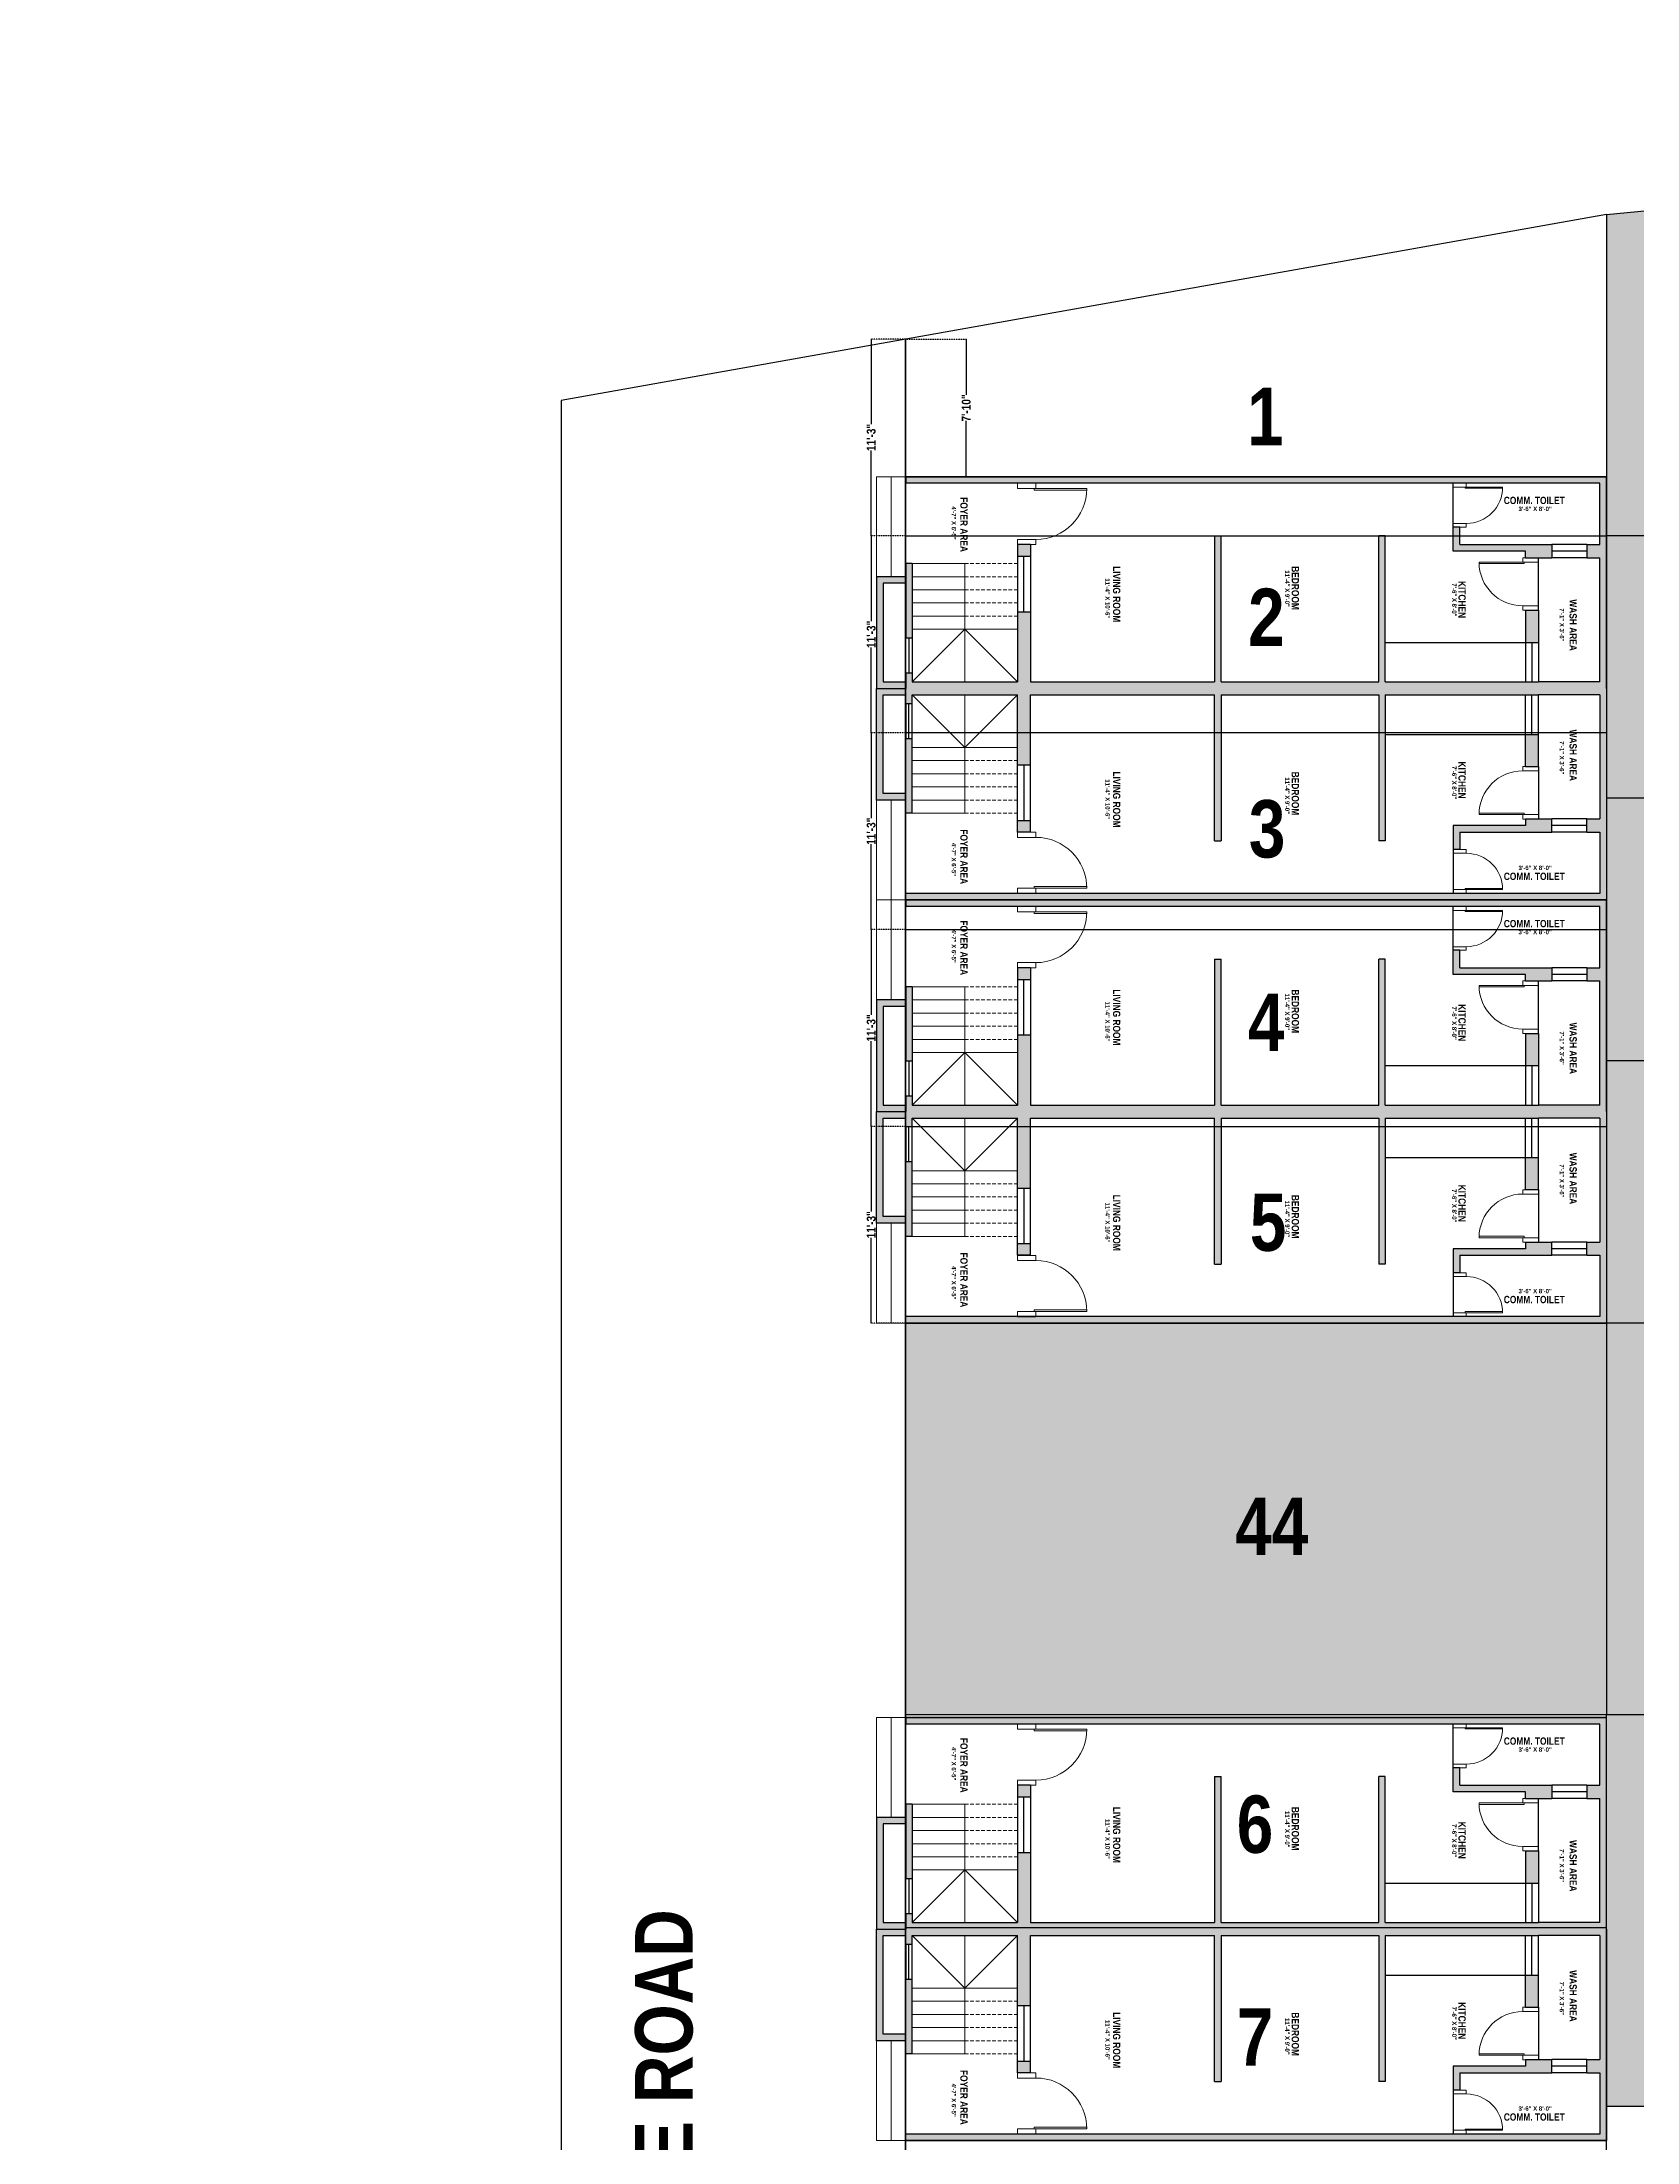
# Model space of a CAD drawing. Header units: inches. Extents: x 218041 to 238734, y -94371 to -86245.
# Drawn here: x 230632 to 231724, y -89728 to -88289 of the extents above; entities that cross this region are included whole.
import ezdxf

# ---------------------------------------------------------------- set-up
doc = ezdxf.new("R2010")
doc.units = ezdxf.units.IN
doc.header["$LTSCALE"] = 0.1
doc.header["$MEASUREMENT"] = 0
doc.header["$PDMODE"] = 35
doc.linetypes.add('DASHED2', pattern=[0.375, 0.25, -0.125])
for name, color, linetype in [('dimension', 5, 'Continuous'), ('H-EARTH', 7, 'Continuous'), ('TEXT', 250, 'Continuous')]:
    doc.layers.add(name, color=color, linetype=linetype)
for name, color, linetype, lineweight in [('dw', 33, 'Continuous', 15), ('my wall', 7, 'Continuous', 20), ('Wall', 250, 'Continuous', 30)]:
    doc.layers.add(name, color=color, linetype=linetype, lineweight=lineweight)
doc.layers.add('garden', color=7, linetype='Continuous', lineweight=13, true_color=0x2e8a0a)
doc.styles.get("Standard").update_dxf_attribs({"font": 'swisscb.ttf'})
doc.dimstyles.get("Standard").update_dxf_attribs({"dimtxt": 7, "dimasz": 7, "dimexe": 7, "dimexo": 7, "dimgap": 2, "dimtad": 0, "dimzin": 0, "dimdsep": 46, "dimlunit": 4, "dimtxsty": 'Standard', "dimblk": 'OBLIQUE', "dimcen": 0.09, "dimclrd": 256, "dimclre": 256, "dimclrt": 256, "dimadec": 1, "dimazin": 0, "dimtfac": 1, "dimtofl": 0, "dimtmove": 0, "dimatfit": 3, "dimldrblk": 'OBLIQUE', "dimfxl": 0, "dimfrac": 1, "dimtolj": 1, "dimtzin": 0, "dimlwd": 0, "dimlwe": 0, "dimarcsym": 0})

# ---------------------------------------------------------------- blocks, each defined once
blk = doc.blocks.new('FDGWRFWER')
at = {"layer": 'H-EARTH', "lineweight": -3}
h = blk.add_hatch(color=1, dxfattribs=at)
h.dxf.hatch_style = 1
h.paths.add_polyline_path([(231494.3, -86357.5), (231014.3, -86357.5), (231014.3, -86625.8), (231494.3, -86625.8)])
h.paths.add_polyline_path([(231974.3, -86357.5), (231494.3, -86357.5), (231494.3, -86625.8), (231974.3, -86625.8)])
h.paths.add_polyline_path([(231974.3, -86625.8), (231494.3, -86625.8), (231494.3, -86894.1), (231974.3, -86894.1)])
h.paths.add_polyline_path([(231974.3, -86177.7), (231494.3, -86177.7), (231494.3, -86357.5), (231974.3, -86357.5)])
h.paths.add_polyline_path([(231974.3, -85818), (231494.3, -85818), (231494.3, -85997.8), (231974.3, -85997.8)])
h.paths.add_polyline_path([(231974.3, -85997.8), (231494.3, -85997.8), (231494.3, -86177.7), (231974.3, -86177.7)])
h.paths.add_polyline_path([(231974.3, -85551.3), (231494.3, -85597.7), (231494.3, -85818), (231974.3, -85818)])
h.paths.add_polyline_path([(231228.5, -86538.6), (231300.5, -86538.6), (231300.5, -86456.2), (231228.5, -86456.2)], flags=24)
h.paths.add_polyline_path([(231717.6, -86535.3), (231789.5, -86535.3), (231789.5, -86452.9), (231717.6, -86452.9)], flags=24)
h.paths.add_polyline_path([(231717.6, -86802.9), (231789.5, -86802.9), (231789.5, -86720.5), (231717.6, -86720.5)], flags=24)
h.paths.add_polyline_path([(231717.6, -86300.9), (231789.5, -86300.9), (231789.5, -86218.4), (231717.6, -86218.4)], flags=24)
h.paths.add_polyline_path([(231717.6, -85953.3), (231789.5, -85953.3), (231789.5, -85870.8), (231717.6, -85870.8)], flags=24)
h.paths.add_polyline_path([(231717.6, -86126.9), (231789.5, -86126.9), (231789.5, -86044.4), (231717.6, -86044.4)], flags=24)
h.paths.add_polyline_path([(231717.6, -85735.1), (231789.5, -85735.1), (231789.5, -85652.7), (231717.6, -85652.7)], flags=24)
at = {"color": 5, "lineweight": 30}
for p, q in [((231014.3, -85818), (231494.3, -85818)), ((231014.3, -85952.8), (231494.3, -85952.8)), ((231014.3, -86087.7), (231494.3, -86087.7)), ((231014.3, -86222.6), (231494.3, -86222.6)), ((231494.5, -86771.7), (231014.5, -86771.7)), ((231494.6, -86917.6), (231014.6, -86917.6))]:
    blk.add_line(p, q, dxfattribs=at)
at = {"layer": 'dimension', "color": 5, "lineweight": 30}
for p, q in [((231494.3, -85597.7), (230778.3, -85725.1)), ((231494.3, -85597.7), (231494.3, -86625.8)), ((231014.3, -88273.1), (231014.3, -85683.1)), ((231014.3, -85997.8), (231014.3, -85683.1)), ((230778.3, -85725.1), (230778.3, -88273.1)), ((231974.3, -85818), (231494.3, -85818)), ((231014.3, -85997.8), (231014.3, -87073.9)), ((231974.3, -85997.8), (231494.3, -85997.8)), ((231974.3, -86177.7), (231494.3, -86177.7)), ((231974.3, -86357.5), (231014.3, -86357.5)), ((231494.3, -86625.8), (231014.3, -86625.8)), ((231494.3, -87073.9), (231494.3, -86625.8)), ((231974.3, -86625.8), (231494.3, -86625.8)), ((231974.3, -86894.1), (231494.3, -86894.1))]:
    blk.add_line(p, q, dxfattribs=at)
at = {"layer": 'dimension', "color": 5, "lineweight": -3}
blk.add_line((231014.3, -85683.1), (231014.3, -88273.1), dxfattribs=at)
at = {"layer": 'dimension', "color": 5, "lineweight": 30}
blk.add_lwpolyline([(231494.3, -85597.7), (232210.4, -85528.5)], dxfattribs=at)
at = {"layer": 'TEXT', "color": 18, "true_color": 0x000000, "attachment_point": 1}
for s, width, insert, char_height in [('1', 58.365, (231248.2, -85716.5), 39.3), ('2', 58.365, (231248.9, -85854.1), 39.3), ('3', 58.365, (231249.4, -85999), 39.3), ('4', 58.365, (231248.8, -86131.6), 39.3), ('5', 58.365, (231250.1, -86268.6), 39.3), ('44', 58.365, (231240.1, -86477), 39.34), ('6', 100.846, (231241.1, -86681.1), 39.3), ('7', 100.846, (231241.1, -86827), 39.3)]:
    blk.add_mtext_dynamic_manual_height_columns(s, width=width, gutter_width=0.489, heights=[0], dxfattribs=dict(at, insert=insert, char_height=char_height))
at = {"layer": 'TEXT', "color": 5, "insert": (230829, -87199.8), "char_height": 39.344, "attachment_point": 1, "rotation": 90}
blk.add_mtext_dynamic_manual_height_columns('6.00 MT WIDE ROAD', width=690.625, gutter_width=0.489, heights=[0], dxfattribs=at)
blk = doc.blocks.new('ZFASDF')
at = {"layer": 'dw'}
for p, q in [((231693.8, -88120.6), (231659.9, -88120.6)), ((231693.8, -88119.8), (231668.1, -88119.8)), ((231668.1, -88119.8), (231668.1, -88120.6))]:
    blk.add_line(p, q, dxfattribs=at)
for points in [[(231668.9, -88095.7), (231659.9, -88095.7), (231659.9, -88093.2), (231668.9, -88093.2)], [(231668.9, -88120.6), (231659.9, -88120.6), (231659.9, -88123.2), (231668.9, -88123.2)]]:
    blk.add_lwpolyline(points, close=True, dxfattribs=at)
blk.add_arc((231668.9, -88120.6), 24.9, 0, 90, dxfattribs=at)
blk = doc.blocks.new('GJRTYH')
at = {"lineweight": -3, "true_color": 0x636466, "transparency": 33554687}
h = blk.add_hatch(color=251, dxfattribs=at)
h.dxf.hatch_style = 1
h.paths.add_polyline_path([(237457.5, -92285.5), (237457.5, -92263.5), (237448.5, -92263.5), (237448.5, -92285.5)], flags=17)
h.paths.add_polyline_path([(237457.5, -92370.5), (237457.5, -92348.5), (237448.5, -92348.5), (237448.5, -92370.5)], flags=17)
h.paths.add_polyline_path([(237457.5, -92321.5), (237499.5, -92321.5), (237499.5, -92406.5), (237490.5, -92406.5), (237490.5, -92415.5), (237499.5, -92415.5), (237499.5, -92457.5), (237024, -92457.5), (237024, -92462), (237504, -92462), (237504, -92406.5), (237504, -92317), (237504, -92227.5), (237504, -92172), (237024, -92172), (237024, -92176.5), (237499.5, -92176.5), (237499.5, -92218.5), (237490.5, -92218.5), (237490.5, -92227.5), (237499.5, -92227.5), (237499.5, -92312.5), (237457.5, -92312.5), (237352.5, -92312.5), (237352.5, -92212.5), (237348, -92212.5), (237348, -92312.5), (237240, -92312.5), (237240, -92212.5), (237235.5, -92212.5), (237235.5, -92312.5), (237109.5, -92312.5), (237109.5, -92264.5), (237100.5, -92264.5), (237100.5, -92312.5), (237028.5, -92312.5), (237028.5, -92306.5), (237024, -92306.5), (237024, -92317), (237024, -92327.5), (237028.5, -92327.5), (237028.5, -92321.5), (237100.5, -92321.5), (237100.5, -92369.5), (237109.5, -92369.5), (237109.5, -92321.5), (237235.5, -92321.5), (237235.5, -92421.5), (237240, -92421.5), (237240, -92321.5), (237348, -92321.5), (237348, -92421.5), (237352.5, -92421.5), (237352.5, -92321.5)])
h.paths.add_polyline_path([(237466.5, -92227.5), (237466.5, -92218.5), (237403.5, -92218.5), (237403.5, -92206.5), (237399, -92206.5), (237399, -92223), (237448.5, -92223), (237448.5, -92227.5)], flags=17)
h.paths.add_polyline_path([(237466.5, -92415.5), (237466.5, -92406.5), (237448.5, -92406.5), (237448.5, -92411), (237399, -92411), (237399, -92427.5), (237403.5, -92427.5), (237403.5, -92415.5)], flags=17)
h.paths.add_polyline_path([(237109.5, -92415.5), (237109.5, -92407.5), (237100.5, -92407.5), (237100.5, -92415.5)], flags=17)
h.paths.add_polyline_path([(237109.5, -92226.5), (237109.5, -92218.5), (237100.5, -92218.5), (237100.5, -92226.5)], flags=17)
h.paths.add_polyline_path([(237028.5, -92282.5), (237028.5, -92231.5), (237024, -92231.5), (237024, -92240.5), (237024, -92282.5)], flags=17)
h.paths.add_polyline_path([(237028.5, -92402.5), (237028.5, -92351.5), (237024, -92351.5), (237024, -92402.5)], flags=17)
at = {"layer": 'garden', "lineweight": 0, "true_color": 0xd7c2ad}
h = blk.add_hatch(color=9, dxfattribs=at)
h.dxf.hatch_style = 1
h.paths.add_polyline_path([(237024, -92317), (237024, -92312.5), (237008.5, -92312.5), (237008.5, -92245), (237024, -92245), (237024, -92240.5), (237004, -92240.5), (237004, -92317)])
h.paths.add_polyline_path([(237024, -92393.5), (237024, -92389), (237008.5, -92389), (237008.5, -92321.5), (237024, -92321.5), (237024, -92317), (237004, -92317), (237004, -92393.5)])
at = {"lineweight": -3}
for p, q in [((237399, -92206.5), (237399, -92176.5)), ((237457.5, -92263.5), (237457.5, -92227.5)), ((237352.5, -92285.5), (237448.5, -92285.5)), ((237352.5, -92348.5), (237448.5, -92348.5)), ((237457.5, -92370.5), (237457.5, -92406.5)), ((237399, -92427.5), (237399, -92457.5))]:
    blk.add_line(p, q, dxfattribs=at)
at = {"color": 5}
for p, q in [((237490.5, -92218.5), (237466.5, -92218.5)), ((237490.5, -92223), (237466.5, -92223)), ((237100.5, -92226.5), (237100.5, -92264.5)), ((237105, -92264.5), (237105, -92226.5)), ((237109.5, -92226.5), (237109.5, -92264.5)), ((237490.5, -92227.5), (237466.5, -92227.5)), ((237024, -92306.5), (237024, -92282.5)), ((237026.2, -92282.5), (237026.2, -92306.5)), ((237028.5, -92282.5), (237028.5, -92306.5)), ((237448.5, -92285.5), (237448.5, -92312.5)), ((237453, -92285.5), (237453, -92312.5)), ((237457.5, -92285.5), (237457.5, -92312.5)), ((237448.5, -92348.5), (237448.5, -92321.5)), ((237453, -92348.5), (237453, -92321.5)), ((237457.5, -92348.5), (237457.5, -92321.5)), ((237024, -92327.5), (237024, -92351.5)), ((237026.2, -92351.5), (237026.2, -92327.5)), ((237028.5, -92351.5), (237028.5, -92327.5)), ((237100.5, -92407.5), (237100.5, -92369.5)), ((237105, -92369.5), (237105, -92407.5)), ((237109.5, -92407.5), (237109.5, -92369.5)), ((237490.5, -92406.5), (237466.5, -92406.5)), ((237490.5, -92411), (237466.5, -92411)), ((237490.5, -92415.5), (237466.5, -92415.5))]:
    blk.add_line(p, q, dxfattribs=at)
at = {"lineweight": -3}
for points in [[(237024, -92240.5), (237004, -92240.5), (237004, -92317), (237024, -92317)], [(237024, -92245), (237008.5, -92245), (237008.5, -92312.5), (237024, -92312.5)], [(237024, -92393.5), (237004, -92393.5), (237004, -92317), (237024, -92317)], [(237024, -92389), (237008.5, -92389), (237008.5, -92321.5), (237024, -92321.5)]]:
    blk.add_lwpolyline(points, dxfattribs=at)
at = {"layer": 'my wall'}
for p, q in [((237004, -92240.5), (237004, -92172)), ((237024, -92172), (237004, -92172)), ((237014, -92240.5), (237014, -92172)), ((237024, -92240.5), (237024, -92172)), ((237028.5, -92231.5), (237064.5, -92231.5)), ((237064.5, -92276.5), (237064.5, -92231.5)), ((237024, -92240.5), (237004, -92240.5)), ((237028.5, -92240.5), (237064.5, -92240.5)), ((237028.5, -92249.5), (237064.5, -92249.5)), ((237028.5, -92258.5), (237064.5, -92258.5)), ((237028.5, -92267.5), (237064.5, -92267.5)), ((237028.5, -92276.5), (237100.5, -92276.5)), ((237064.5, -92276.5), (237028.5, -92312.5)), ((237064.5, -92276.5), (237064.5, -92312.5)), ((237064.5, -92276.5), (237100.5, -92312.5)), ((237064.5, -92357.5), (237028.5, -92321.5)), ((237064.5, -92357.5), (237064.5, -92321.5)), ((237064.5, -92357.5), (237100.5, -92321.5)), ((237028.5, -92357.5), (237100.5, -92357.5)), ((237028.5, -92366.5), (237064.5, -92366.5)), ((237064.5, -92357.5), (237064.5, -92402.5)), ((237028.5, -92375.5), (237064.5, -92375.5)), ((237004, -92393.5), (237004, -92462)), ((237024, -92393.5), (237004, -92393.5)), ((237014, -92393.5), (237014, -92462)), ((237024, -92393.5), (237024, -92462)), ((237028.5, -92384.5), (237064.5, -92384.5)), ((237028.5, -92393.5), (237064.5, -92393.5)), ((237028.5, -92402.5), (237064.5, -92402.5)), ((237024, -92462), (237004, -92462))]:
    blk.add_line(p, q, dxfattribs=at)
at = {"layer": 'my wall', "linetype": 'DASHED2', "ltscale": 100}
for p, q in [((237064.5, -92231.5), (237100.5, -92231.5)), ((237064.5, -92240.5), (237100.5, -92240.5)), ((237064.5, -92249.5), (237100.5, -92249.5)), ((237064.5, -92258.5), (237100.5, -92258.5)), ((237064.5, -92267.5), (237100.5, -92267.5)), ((237064.5, -92366.5), (237100.5, -92366.5)), ((237064.5, -92375.5), (237100.5, -92375.5)), ((237064.5, -92384.5), (237100.5, -92384.5)), ((237064.5, -92393.5), (237100.5, -92393.5)), ((237064.5, -92402.5), (237100.5, -92402.5))]:
    blk.add_line(p, q, dxfattribs=at)
at = {"layer": 'Wall', "lineweight": 30}
for p, q in [((237024, -92172), (237024, -92176.5)), ((237024, -92172), (237504, -92172)), ((237504, -92172), (237024, -92172)), ((237499.5, -92176.5), (237024, -92176.5)), ((237499.5, -92218.5), (237499.5, -92176.5)), ((237504, -92227.5), (237504, -92172)), ((237403.5, -92206.5), (237399, -92206.5)), ((237399, -92223), (237399, -92206.5)), ((237403.5, -92218.5), (237403.5, -92206.5)), ((237100.5, -92218.5), (237100.5, -92226.5)), ((237109.5, -92218.5), (237100.5, -92218.5)), ((237109.5, -92218.5), (237109.5, -92226.5)), ((237235.5, -92212.5), (237235.5, -92312.5)), ((237235.5, -92212.5), (237240, -92212.5)), ((237240, -92312.5), (237240, -92212.5)), ((237352.5, -92212.5), (237348, -92212.5)), ((237348, -92312.5), (237348, -92212.5)), ((237352.5, -92312.5), (237352.5, -92212.5)), ((237448.5, -92223), (237399, -92223)), ((237403.5, -92218.5), (237466.5, -92218.5)), ((237448.5, -92227.5), (237448.5, -92223)), ((237466.5, -92218.5), (237466.5, -92227.5)), ((237490.5, -92218.5), (237490.5, -92227.5)), ((237490.5, -92218.5), (237499.5, -92218.5)), ((237024, -92231.5), (237024, -92282.5)), ((237028.5, -92231.5), (237024, -92231.5)), ((237028.5, -92231.5), (237028.5, -92282.5)), ((237100.5, -92226.5), (237109.5, -92226.5)), ((237448.5, -92227.5), (237466.5, -92227.5)), ((237490.5, -92227.5), (237499.5, -92227.5)), ((237499.5, -92312.5), (237499.5, -92227.5)), ((237504, -92317), (237504, -92227.5)), ((237100.5, -92264.5), (237109.5, -92264.5)), ((237100.5, -92264.5), (237100.5, -92312.5)), ((237109.5, -92264.5), (237109.5, -92312.5)), ((237448.5, -92263.5), (237457.5, -92263.5)), ((237448.5, -92263.5), (237448.5, -92285.5)), ((237457.5, -92263.5), (237457.5, -92285.5)), ((237028.5, -92282.5), (237024, -92282.5)), ((237448.5, -92285.5), (237457.5, -92285.5)), ((237024, -92306.5), (237024, -92317)), ((237028.5, -92306.5), (237024, -92306.5)), ((237028.5, -92306.5), (237028.5, -92312.5)), ((237024, -92327.5), (237024, -92317)), ((237028.5, -92312.5), (237100.5, -92312.5)), ((237028.5, -92327.5), (237028.5, -92321.5)), ((237028.5, -92321.5), (237100.5, -92321.5)), ((237100.5, -92369.5), (237100.5, -92321.5)), ((237109.5, -92312.5), (237235.5, -92312.5)), ((237109.5, -92369.5), (237109.5, -92321.5)), ((237109.5, -92321.5), (237235.5, -92321.5)), ((237235.5, -92421.5), (237235.5, -92321.5)), ((237240, -92312.5), (237348, -92312.5)), ((237240, -92321.5), (237240, -92421.5)), ((237240, -92321.5), (237348, -92321.5)), ((237348, -92321.5), (237348, -92421.5)), ((237352.5, -92312.5), (237457.5, -92312.5)), ((237352.5, -92321.5), (237352.5, -92421.5)), ((237352.5, -92321.5), (237457.5, -92321.5)), ((237499.5, -92312.5), (237457.5, -92312.5)), ((237499.5, -92321.5), (237457.5, -92321.5)), ((237499.5, -92321.5), (237499.5, -92406.5)), ((237504, -92317), (237504, -92406.5)), ((237028.5, -92327.5), (237024, -92327.5)), ((237024, -92402.5), (237024, -92351.5)), ((237028.5, -92351.5), (237024, -92351.5)), ((237028.5, -92402.5), (237028.5, -92351.5)), ((237448.5, -92348.5), (237457.5, -92348.5)), ((237448.5, -92370.5), (237448.5, -92348.5)), ((237457.5, -92370.5), (237457.5, -92348.5)), ((237100.5, -92369.5), (237109.5, -92369.5)), ((237448.5, -92370.5), (237457.5, -92370.5)), ((237028.5, -92402.5), (237024, -92402.5)), ((237100.5, -92407.5), (237109.5, -92407.5)), ((237100.5, -92415.5), (237100.5, -92407.5)), ((237109.5, -92415.5), (237109.5, -92407.5)), ((237448.5, -92411), (237399, -92411)), ((237399, -92411), (237399, -92427.5)), ((237448.5, -92406.5), (237466.5, -92406.5)), ((237448.5, -92406.5), (237448.5, -92411)), ((237466.5, -92415.5), (237466.5, -92406.5)), ((237490.5, -92415.5), (237490.5, -92406.5)), ((237490.5, -92406.5), (237499.5, -92406.5)), ((237504, -92406.5), (237504, -92462)), ((237109.5, -92415.5), (237100.5, -92415.5)), ((237235.5, -92421.5), (237240, -92421.5)), ((237352.5, -92421.5), (237348, -92421.5)), ((237403.5, -92415.5), (237466.5, -92415.5)), ((237403.5, -92415.5), (237403.5, -92427.5)), ((237490.5, -92415.5), (237499.5, -92415.5)), ((237499.5, -92415.5), (237499.5, -92457.5)), ((237403.5, -92427.5), (237399, -92427.5)), ((237024, -92462), (237024, -92457.5)), ((237499.5, -92457.5), (237024, -92457.5)), ((237024, -92462), (237504, -92462)), ((237504, -92462), (237024, -92462))]:
    blk.add_line(p, q, dxfattribs=at)
at = {"layer": 'my wall', "rotation": 180}
for p, xscale, yscale, zscale in [((-87223.3, -215548.9), -1.399999999999774, 1.399999999999774, 1.399999999999774), ((515449.3, -197975.3), 1.200000000007567, 1.200000000007567, 1.200000000007567)]:
    blk.add_blockref('ZFASDF', p, dxfattribs=dict(at, xscale=xscale, yscale=yscale, zscale=zscale))
at = {"layer": 'my wall', "xscale": -1, "rotation": 180}
blk.add_blockref('ZFASDF', (5739.1, -180299.7), dxfattribs=at)
at = {"layer": 'my wall'}
for p, xscale, yscale, zscale in [((515449.3, 13341.3), -1.200000000007567, 1.200000000007567, 1.200000000007567), ((-87223.3, 30914.9), 1.399999999999774, 1.399999999999774, 1.399999999999774)]:
    blk.add_blockref('ZFASDF', p, dxfattribs=dict(at, xscale=xscale, yscale=yscale, zscale=zscale))
blk.add_blockref('ZFASDF', (5739.1, -4334.3), dxfattribs=at)
at = {"layer": 'TEXT', "ltscale": 1000}
for s, height, p in [('4\'-7" X 6\'-5"', 3, (237055.5, -92192.3)), ('FOYER AREA', 5, (237061.4, -92186)), ('LIVING ROOM', 5, (237166, -92233.2)), ('11\'-4" X 9\'-0"', 3, (237283.9, -92236.1)), ('BEDROOM', 5, (237288.4, -92233.3)), ('11\'-4" X 10\'-6"', 3, (237160.8, -92241.6)), ('7\'-6" X 8\'-0"', 3, (237398.3, -92245)), ('KITCHEN', 5, (237402.6, -92243.4)), ('7\'-1" X 3\'-6"', 3, (237472, -92262.1)), ('WASH AREA', 5, (237478.7, -92256)), ('7\'-1" X 3\'-6"', 3, (237472, -92353.1)), ('WASH AREA', 5, (237478.7, -92345.2)), ('KITCHEN', 5, (237402.6, -92367.1)), ('11\'-4" X 10\'-6"', 3, (237160.8, -92379.3)), ('LIVING ROOM', 5, (237166, -92373.9)), ('11\'-4" X 9\'-0"', 3, (237283.9, -92378)), ('BEDROOM', 5, (237288.4, -92374.1)), ('7\'-6" X 8\'-0"', 3, (237398.3, -92370.2)), ('4\'-7" X 6\'-5"', 3, (237055.5, -92422.9)), ('FOYER AREA', 5, (237061.4, -92413.6))]:
    blk.add_text(s, height=height, rotation=270, dxfattribs=at).set_placement(p)
for s, height, p in [('COMM. TOILET', 5, (237433.7, -92190.7)), ('3\'-6" X 8\'-0"', 3, (237443.8, -92195.5)), ('3\'-6" X 8\'-0"', 3, (237443.8, -92441.5)), ('COMM. TOILET', 5, (237433.7, -92448.3))]:
    blk.add_text(s, height=height, dxfattribs=at).set_placement(p)
blk = doc.blocks.new('_ArchTick')
at = {"color": 0, "linetype": 'ByBlock', "const_width": 0.15}
blk.add_lwpolyline([(-0.5, -0.5), (0.5, 0.5)], dxfattribs=at)
blk = doc.blocks.new('*D626')
at = {"linetype": 'DASHED2', "transparency": 16777216}
for p, q in [((231223.5, -89031.6), (231199.8, -89031.6)), ((231223.5, -89166.4), (231199.8, -89166.4))]:
    blk.add_line(p, q, dxfattribs=at)
at = {"transparency": 16777216}
for p, q in [((231199.9, -89031.6), (231199.9, -89090)), ((231199.9, -89166.5), (231199.9, -89108))]:
    blk.add_line(p, q, dxfattribs=at)
at = {"layer": 'Defpoints', "color": 0, "lineweight": -3, "transparency": 16777216}
for p in [(231199.9, -89031.6), (231223.5, -89031.6), (231223.5, -89166.4)]:
    blk.add_point(p, dxfattribs=at)
at = {"transparency": 16777216, "xscale": 0.125, "yscale": 0.125, "zscale": 0.125}
for p, rotation in [((231199.9, -89031.6), 90), ((231199.9, -89166.4), 270)]:
    blk.add_blockref('_ArchTick', p, dxfattribs=dict(at, rotation=rotation))
at = {"lineweight": -3, "transparency": 16777216, "insert": (231199.9, -89099), "char_height": 6, "attachment_point": 5, "rotation": 90}
blk.add_mtext('\\A1;11\'-3"', dxfattribs=at)
blk = doc.blocks.new('*D627')
at = {"linetype": 'DASHED2', "transparency": 16777216}
for p, q in [((231223.5, -88896.7), (231199.8, -88896.7)), ((231223.5, -89031.6), (231199.8, -89031.6))]:
    blk.add_line(p, q, dxfattribs=at)
at = {"transparency": 16777216}
for p, q in [((231199.9, -88896.7), (231199.9, -88955.2)), ((231199.9, -89031.6), (231199.9, -88973.1))]:
    blk.add_line(p, q, dxfattribs=at)
at = {"layer": 'Defpoints', "color": 0, "lineweight": -3, "transparency": 16777216}
for p in [(231199.9, -88896.7), (231223.5, -88896.7), (231223.5, -89031.6)]:
    blk.add_point(p, dxfattribs=at)
at = {"transparency": 16777216, "xscale": 0.125, "yscale": 0.125, "zscale": 0.125}
for p, rotation in [((231199.9, -88896.7), 90), ((231199.9, -89031.6), 270)]:
    blk.add_blockref('_ArchTick', p, dxfattribs=dict(at, rotation=rotation))
at = {"lineweight": -3, "transparency": 16777216, "insert": (231199.9, -88964.1), "char_height": 6, "attachment_point": 5, "rotation": 90}
blk.add_mtext('\\A1;11\'-3"', dxfattribs=at)
blk = doc.blocks.new('*D628')
at = {"linetype": 'DASHED2', "transparency": 16777216}
for p, q in [((231223.5, -88761.8), (231199.8, -88761.8)), ((231223.5, -88896.7), (231199.8, -88896.7))]:
    blk.add_line(p, q, dxfattribs=at)
at = {"transparency": 16777216}
for p, q in [((231199.9, -88761.8), (231199.9, -88820.3)), ((231199.9, -88896.7), (231199.9, -88838.2))]:
    blk.add_line(p, q, dxfattribs=at)
at = {"layer": 'Defpoints', "color": 0, "lineweight": -3, "transparency": 16777216}
for p in [(231199.9, -88761.8), (231223.5, -88761.8), (231223.5, -88896.7)]:
    blk.add_point(p, dxfattribs=at)
at = {"transparency": 16777216, "xscale": 0.125, "yscale": 0.125, "zscale": 0.125}
for p, rotation in [((231199.9, -88761.8), 90), ((231199.9, -88896.7), 270)]:
    blk.add_blockref('_ArchTick', p, dxfattribs=dict(at, rotation=rotation))
at = {"lineweight": -3, "transparency": 16777216, "insert": (231199.9, -88829.3), "char_height": 6, "attachment_point": 5, "rotation": 90}
blk.add_mtext('\\A1;11\'-3"', dxfattribs=at)
blk = doc.blocks.new('*D629')
at = {"linetype": 'DASHED2', "transparency": 16777216}
for p, q in [((231223.5, -88626.9), (231199.8, -88626.9)), ((231223.5, -88761.8), (231199.8, -88761.8))]:
    blk.add_line(p, q, dxfattribs=at)
at = {"transparency": 16777216}
for p, q in [((231199.9, -88626.9), (231199.9, -88685.4)), ((231199.9, -88761.8), (231199.9, -88703.4))]:
    blk.add_line(p, q, dxfattribs=at)
at = {"layer": 'Defpoints', "color": 0, "lineweight": -3, "transparency": 16777216}
for p in [(231199.9, -88626.9), (231223.5, -88626.9), (231223.5, -88761.8)]:
    blk.add_point(p, dxfattribs=at)
at = {"transparency": 16777216, "xscale": 0.125, "yscale": 0.125, "zscale": 0.125}
for p, rotation in [((231199.9, -88626.9), 90), ((231199.9, -88761.8), 270)]:
    blk.add_blockref('_ArchTick', p, dxfattribs=dict(at, rotation=rotation))
at = {"lineweight": -3, "transparency": 16777216, "insert": (231199.9, -88694.4), "char_height": 6, "attachment_point": 5, "rotation": 90}
blk.add_mtext('\\A1;11\'-3"', dxfattribs=at)
blk = doc.blocks.new('*D630')
at = {"linetype": 'DASHED2', "transparency": 16777216}
for p, q in [((231223.5, -88492.1), (231199.8, -88492.1)), ((231223.5, -88626.9), (231199.8, -88626.9))]:
    blk.add_line(p, q, dxfattribs=at)
at = {"transparency": 16777216}
for p, q in [((231199.9, -88492.1), (231199.9, -88550.5)), ((231199.9, -88627), (231199.9, -88568.5))]:
    blk.add_line(p, q, dxfattribs=at)
at = {"layer": 'Defpoints', "color": 0, "lineweight": -3, "transparency": 16777216}
for p in [(231199.9, -88492.1), (231223.5, -88492.1), (231223.5, -88626.9)]:
    blk.add_point(p, dxfattribs=at)
at = {"transparency": 16777216, "xscale": 0.125, "yscale": 0.125, "zscale": 0.125}
for p, rotation in [((231199.9, -88492.1), 90), ((231199.9, -88626.9), 270)]:
    blk.add_blockref('_ArchTick', p, dxfattribs=dict(at, rotation=rotation))
at = {"lineweight": -3, "transparency": 16777216, "insert": (231199.9, -88559.5), "char_height": 6, "attachment_point": 5, "rotation": 90}
blk.add_mtext('\\A1;11\'-3"', dxfattribs=at)
blk = doc.blocks.new('*D631')
at = {"linetype": 'DASHED2', "transparency": 16777216}
for p, q in [((231223.6, -88492.1), (231265.1, -88492.1)), ((231223.6, -88586.4), (231265.1, -88586.4))]:
    blk.add_line(p, q, dxfattribs=at)
at = {"transparency": 16777216}
for p, q in [((231265, -88492.1), (231265, -88530.3)), ((231265, -88586.5), (231265, -88548.2))]:
    blk.add_line(p, q, dxfattribs=at)
at = {"layer": 'Defpoints', "color": 0, "lineweight": -3, "transparency": 16777216}
for p in [(231223.5, -88492.1), (231265, -88492.1), (231223.5, -88586.4)]:
    blk.add_point(p, dxfattribs=at)
at = {"transparency": 16777216, "xscale": 0.125, "yscale": 0.125, "zscale": 0.125}
for p, rotation in [((231265, -88492.1), 90), ((231265, -88586.4), 270)]:
    blk.add_blockref('_ArchTick', p, dxfattribs=dict(at, rotation=rotation))
at = {"lineweight": -3, "transparency": 16777216, "insert": (231265, -88539.3), "char_height": 6, "attachment_point": 5, "rotation": 90}
blk.add_mtext('\\A1;7\'-10"', dxfattribs=at)

msp = doc.modelspace()

# ---------------------------------------------------------------- linework, layer by layer
at = {"color": 3, "lineweight": 60}
msp.add_circle((229596.419, -90154.183), 3908.956, dxfattribs=at)

# ---------------------------------------------------------------- block references
at = {"lineweight": -3}
msp.add_blockref('FDGWRFWER', (209.176, -2808.985), dxfattribs=at)
at = {"color": 3, "lineweight": -3}
for p in [(-5800.46, 3585.566), (-5800.46, 3295.566), (-5800.46, 2735.402)]:
    msp.add_blockref('GJRTYH', p, dxfattribs=at)

# ---------------------------------------------------------------- dimensions: what is measured, and where the dimension line sits
at = {"lineweight": -3}
for base, p1, p2, override, picture, middle in [((231199.862, -88492.078), (231223.514, -88626.95), (231223.514, -88492.078), {"dimscale": 0.25, "dimtxt": 24, "dimasz": 0.5, "dimexe": 0.25, "dimexo": 0.25, "dimgap": 0, "dimdec": 0, "dimblk": 'ArchTick', "dimcen": 0.04, "dimdle": 0.05, "dimtdec": 0, "dimtmove": 1, "dimfxl": 0.18, "dimlwd": 65535, "dimlwe": 65535}, '*D630', (231199.862, -88559.514)), ((231265.023, -88492.078), (231223.514, -88586.438), (231223.514, -88492.078), {"dimscale": 0.25, "dimtxt": 24, "dimasz": 0.5, "dimexe": 0.25, "dimexo": 0.25, "dimgap": 0, "dimdec": 0, "dimblk": 'ArchTick', "dimcen": 0.04, "dimdle": 0.05, "dimtdec": 0, "dimfxl": 0.18, "dimlwd": 65535, "dimlwe": 65535}, '*D631', (231265.023, -88539.258)), ((231199.862, -88626.95), (231223.514, -88761.822), (231223.514, -88626.95), {"dimscale": 0.25, "dimtxt": 24, "dimasz": 0.5, "dimexe": 0.25, "dimexo": 0.25, "dimgap": 0, "dimdec": 0, "dimblk": 'ArchTick', "dimcen": 0.04, "dimdle": 0.05, "dimtdec": 0, "dimtmove": 1, "dimfxl": 0.18, "dimlwd": 65535, "dimlwe": 65535}, '*D629', (231199.862, -88694.386)), ((231199.862, -88761.822), (231223.514, -88896.694), (231223.514, -88761.822), {"dimscale": 0.25, "dimtxt": 24, "dimasz": 0.5, "dimexe": 0.25, "dimexo": 0.25, "dimgap": 0, "dimdec": 0, "dimblk": 'ArchTick', "dimcen": 0.04, "dimdle": 0.05, "dimtdec": 0, "dimtmove": 1, "dimfxl": 0.18, "dimlwd": 65535, "dimlwe": 65535}, '*D628', (231199.862, -88829.258)), ((231199.862, -88896.694), (231223.514, -89031.566), (231223.514, -88896.694), {"dimscale": 0.25, "dimtxt": 24, "dimasz": 0.5, "dimexe": 0.25, "dimexo": 0.25, "dimgap": 0, "dimdec": 0, "dimblk": 'ArchTick', "dimcen": 0.04, "dimdle": 0.05, "dimtdec": 0, "dimtmove": 1, "dimfxl": 0.18, "dimlwd": 65535, "dimlwe": 65535}, '*D627', (231199.862, -88964.13)), ((231199.862, -89031.566), (231223.514, -89166.438), (231223.514, -89031.566), {"dimscale": 0.25, "dimtxt": 24, "dimasz": 0.5, "dimexe": 0.25, "dimexo": 0.25, "dimgap": 0, "dimdec": 0, "dimblk": 'ArchTick', "dimcen": 0.04, "dimdle": 0.05, "dimtdec": 0, "dimfxl": 0.18, "dimlwd": 65535, "dimlwe": 65535}, '*D626', (231199.862, -89099.002))]:
    dim = msp.add_linear_dim(base=base, p1=p1, p2=p2, angle=90, dimstyle='Standard', override=override, dxfattribs=at)
    dim.commit()
    dim.dimension.update_dxf_attribs({"geometry": picture, "text_midpoint": middle})

doc.saveas('drawing.dxf')
